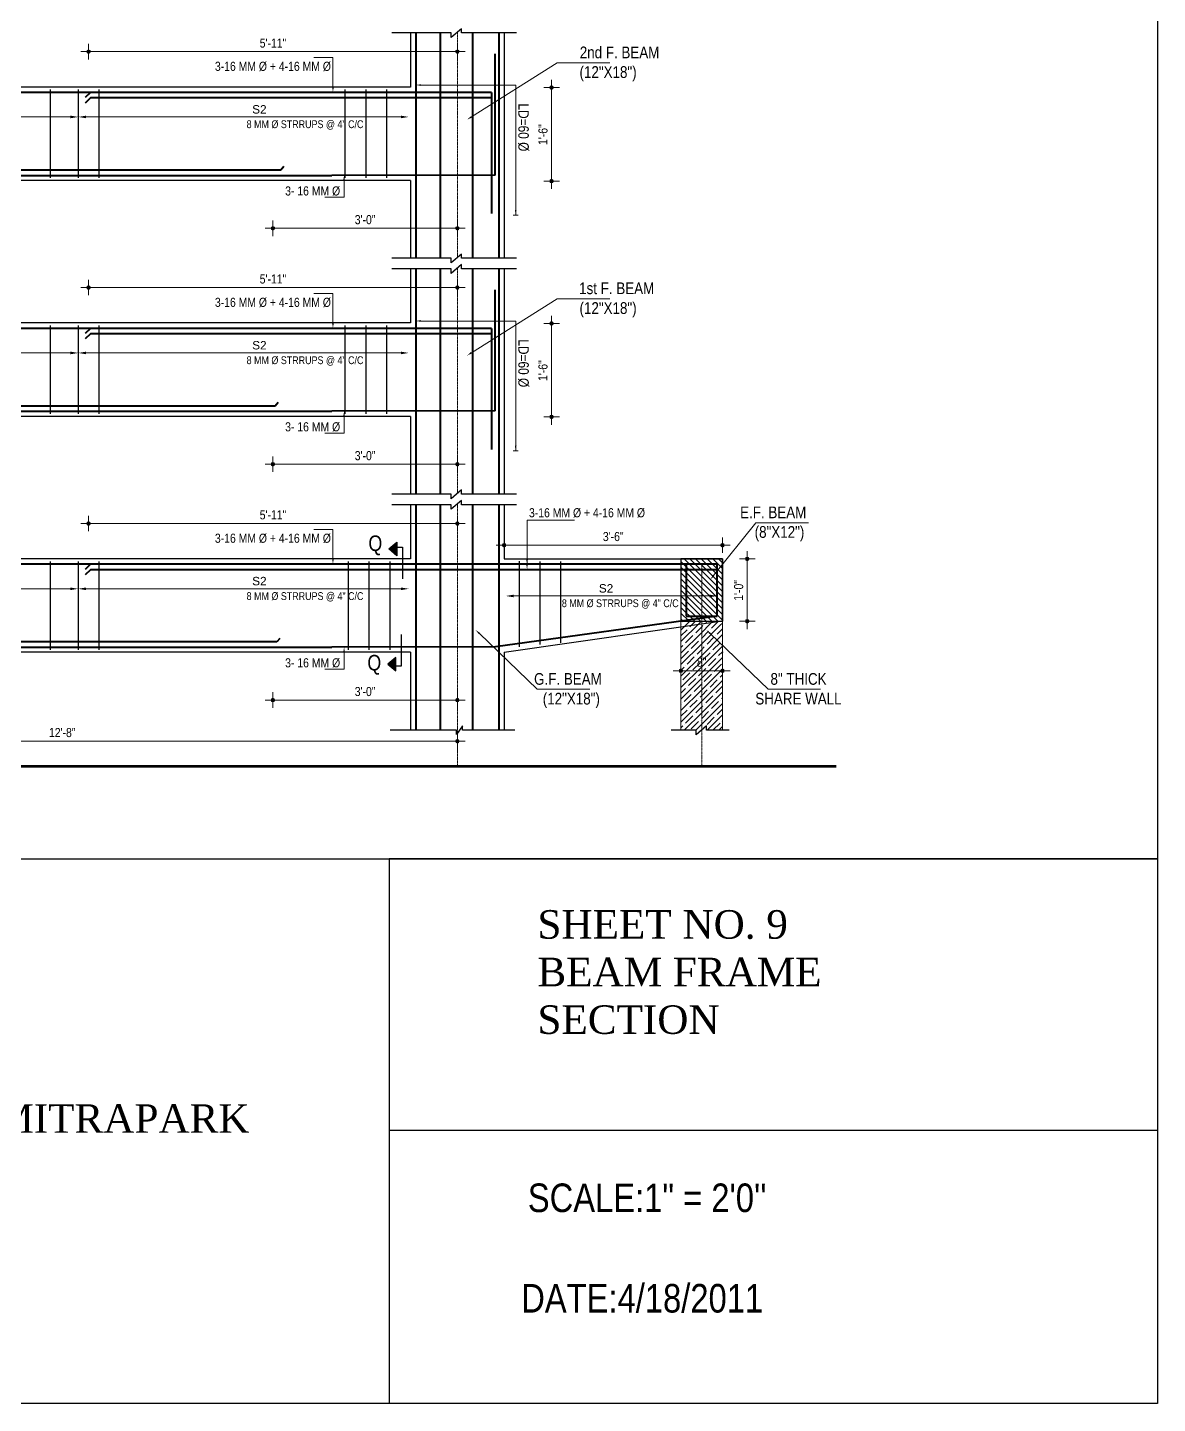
# Model space of a CAD drawing. Header units: inches. Extents: x 57837 to 133168, y 6972 to 27776.
# Drawn here: x 62017 to 62887, y 8730 to 9790 of the extents above; entities that cross this region are included whole.
import ezdxf

# ---------------------------------------------------------------- set-up
doc = ezdxf.new("R2010")
doc.units = ezdxf.units.IN
doc.header["$MEASUREMENT"] = 0
doc.linetypes.add('CENTER', pattern=[2, 1.25, -0.25, 0.25, -0.25])
doc.linetypes.add('CENTER2', pattern=[1.125, 0.75, -0.125, 0.125, -0.125])
for name, color, linetype, lineweight in [('CENTER', 9, 'CENTER', 5), ('DIM', 2, 'Continuous', 13), ('HACTH', 153, 'Continuous', 5), ('ROD', 1, 'Continuous', 40), ('STIRRUPS', 4, 'Continuous', 30)]:
    doc.layers.add(name, color=color, linetype=linetype, lineweight=lineweight)
for name, color, linetype in [('elevation', 3, 'Continuous'), ('text', 255, 'Continuous'), ('walls', 32, 'Continuous')]:
    doc.layers.add(name, color=color, linetype=linetype)
doc.styles.add('Arial', font='arial.ttf', dxfattribs={"height": 6.5})
doc.styles.get("Standard").update_dxf_attribs({"font": 'ARIALN.TTF', "height": 7})

msp = doc.modelspace()

# ---------------------------------------------------------------- hatches: boundary and pattern name
at = {"lineweight": 13}
h = msp.add_hatch(color=256, dxfattribs=at)
edge = h.paths.add_edge_path()
edge.add_arc((62063.7, 9771.5), 1.42, 0, 360)
h = msp.add_hatch(color=256, dxfattribs=at)
edge = h.paths.add_edge_path()
edge.add_arc((62347.7, 9771.5), 1.42, 0, 360)
h = msp.add_hatch(color=256, dxfattribs=at)
edge = h.paths.add_edge_path()
edge.add_arc((62420.3, 9743.8), 1.42, 0, 360)
h = msp.add_hatch(color=256, dxfattribs=at)
edge = h.paths.add_edge_path()
edge.add_arc((62420.3, 9671.8), 1.42, 0, 360)
h = msp.add_hatch(color=256, dxfattribs=at)
edge = h.paths.add_edge_path()
edge.add_arc((62205.7, 9635.4), 1.42, 0, 360)
h = msp.add_hatch(color=256, dxfattribs=at)
edge = h.paths.add_edge_path()
edge.add_arc((62347.7, 9635.4), 1.42, 0, 360)
h = msp.add_hatch(color=256, dxfattribs=at)
edge = h.paths.add_edge_path()
edge.add_arc((62063.7, 9589.8), 1.42, 0, 360)
h = msp.add_hatch(color=256, dxfattribs=at)
edge = h.paths.add_edge_path()
edge.add_arc((62347.7, 9589.8), 1.42, 0, 360)
h = msp.add_hatch(color=256, dxfattribs=at)
edge = h.paths.add_edge_path()
edge.add_arc((62420.3, 9562.1), 1.42, 0, 360)
h = msp.add_hatch(color=256, dxfattribs=at)
edge = h.paths.add_edge_path()
edge.add_arc((62420.3, 9490.1), 1.42, 0, 360)
h = msp.add_hatch(color=256, dxfattribs=at)
edge = h.paths.add_edge_path()
edge.add_arc((62205.7, 9453.7), 1.42, 0, 360)
h = msp.add_hatch(color=256, dxfattribs=at)
edge = h.paths.add_edge_path()
edge.add_arc((62347.7, 9453.7), 1.42, 0, 360)
h = msp.add_hatch(color=256, dxfattribs=at)
edge = h.paths.add_edge_path()
edge.add_arc((62063.7, 9408), 1.42, 0, 360)
h = msp.add_hatch(color=256, dxfattribs=at)
edge = h.paths.add_edge_path()
edge.add_arc((62347.7, 9408), 1.42, 0, 360)
h = msp.add_hatch(color=256, dxfattribs=at)
edge = h.paths.add_edge_path()
edge.add_arc((62383.7, 9391.3), 1.42, 0, 360)
h = msp.add_hatch(color=256, dxfattribs=at)
edge = h.paths.add_edge_path()
edge.add_arc((62551.9, 9391.3), 1.42, 0, 360)
h = msp.add_hatch(color=256, dxfattribs=at)
edge = h.paths.add_edge_path()
edge.add_arc((62571, 9380.7), 1.42, 0, 360)
h = msp.add_hatch(color=256, dxfattribs=at)
edge = h.paths.add_edge_path()
edge.add_arc((62571, 9332.7), 1.42, 0, 360)
h = msp.add_hatch(color=256, dxfattribs=at)
edge = h.paths.add_edge_path()
edge.add_arc((62519.9, 9294.6), 1.42, 0, 360)
h = msp.add_hatch(color=256, dxfattribs=at)
edge = h.paths.add_edge_path()
edge.add_arc((62551.9, 9294.6), 1.42, 0, 360)
h = msp.add_hatch(color=256, dxfattribs=at)
edge = h.paths.add_edge_path()
edge.add_arc((62205.7, 9272), 1.42, 0, 360)
h = msp.add_hatch(color=256, dxfattribs=at)
edge = h.paths.add_edge_path()
edge.add_arc((62347.7, 9272), 1.42, 0, 360)
h = msp.add_hatch(color=256, dxfattribs=at)
edge = h.paths.add_edge_path()
edge.add_arc((62347.7, 9240.3), 1.42, 0, 360)
at = {"layer": 'text'}
for points in [[(62295, 9388.4), (62301.2, 9393.6), (62301.2, 9383.2)], [(62294.2, 9299.7), (62300.4, 9294.5), (62300.4, 9304.9)]]:
    msp.add_hatch(color=256, dxfattribs=at).paths.add_polyline_path(points)

# ---------------------------------------------------------------- linework, layer by layer
at = {"color": 1}
for p, q in [((62886.9, 10848.5), (62886.9, 8730.2)), ((62886.9, 8730.2), (60197, 8730.2))]:
    msp.add_line(p, q, dxfattribs=at)
for p, q in [((62311.7, 9786), (62311.7, 9744.2)), ((62383.7, 9786.4), (62383.7, 9672.2)), ((62383.7, 9786.4), (62383.7, 9744.2)), ((62383.7, 9786), (62383.7, 9744.2)), ((62263.8, 9744.2), (61427.7, 9744.2)), ((62311.7, 9744.2), (62263.8, 9744.2)), ((62311.7, 9672.2), (61427.7, 9672.2)), ((62311.7, 9672.2), (62311.7, 9612.4)), ((62383.7, 9672.2), (62383.7, 9612.4)), ((62311.7, 9604.3), (62311.7, 9562.5)), ((62383.7, 9604.6), (62383.7, 9490.5)), ((62383.7, 9604.6), (62383.7, 9562.5)), ((62383.7, 9604.3), (62383.7, 9562.5)), ((62263.8, 9562.5), (61427.7, 9562.5)), ((62311.7, 9562.5), (62263.8, 9562.5)), ((62311.7, 9490.5), (61427.7, 9490.5)), ((62311.7, 9490.5), (62311.7, 9430.7)), ((62383.7, 9490.5), (62383.7, 9430.7)), ((62311.7, 9422.5), (62311.7, 9380.8)), ((62383.7, 9422.5), (62383.7, 9380.7)), ((62383.7, 9422.5), (62383.7, 9380.7)), ((62383.7, 9422.5), (62383.7, 9380.7)), ((62263.8, 9380.8), (61427.7, 9380.8)), ((62311.7, 9380.8), (62263.8, 9380.8)), ((62383.7, 9380.7), (62551.9, 9380.7)), ((62551.9, 9380.7), (62519.9, 9380.7)), ((62519.9, 9380.7), (62519.9, 9332.7)), ((62551.9, 9351.2), (62522.4, 9380.7)), ((62551.9, 9355.6), (62526.8, 9380.7)), ((62551.9, 9360), (62531.2, 9380.7)), ((62551.9, 9364.5), (62535.6, 9380.7)), ((62551.9, 9368.9), (62540, 9380.7)), ((62551.9, 9373.3), (62544.4, 9380.7)), ((62551.9, 9377.7), (62548.9, 9380.7)), ((62551.9, 9332.7), (62551.9, 9380.7)), ((62551.9, 9380.7), (62551.9, 9332.7)), ((62551.9, 9346.8), (62519.9, 9378.8)), ((62551.9, 9342.4), (62519.9, 9374.4)), ((62551.9, 9337.9), (62519.9, 9369.9)), ((62551.9, 9333.5), (62519.9, 9365.5)), ((62548.3, 9332.7), (62519.9, 9361.1)), ((62543.8, 9332.7), (62519.9, 9356.7)), ((62539.4, 9332.7), (62519.9, 9352.3)), ((62535, 9332.7), (62519.9, 9347.8)), ((62530.6, 9332.7), (62519.9, 9343.4)), ((62526.2, 9332.7), (62519.9, 9339)), ((62551.9, 9332.7), (62383.7, 9308.7)), ((62521.7, 9332.7), (62519.9, 9334.6)), ((62519.9, 9332.7), (62551.9, 9332.7)), ((62311.7, 9308.8), (61427.7, 9308.8)), ((62311.7, 9308.8), (62311.7, 9248.9)), ((62383.7, 9308.8), (62383.7, 9248.9)), ((62551.9, 9309.1), (62551.9, 9309.1)), ((62551.9, 9309.1), (62551.9, 9308.7)), ((60197, 9149.8), (62886.9, 9149.8)), ((62886.9, 9149.8), (62295.3, 9149.8)), ((62295.3, 9149.8), (62295.3, 8730.2)), ((62886.9, 8940.5), (62295.3, 8940.5))]:
    msp.add_line(p, q)
at = {"lineweight": 13}
for p, q in [((62063.7, 9765.5), (62063.7, 9777.5)), ((62347.7, 9777.5), (62347.7, 9765.5)), ((62069.7, 9771.5), (62057.7, 9771.5)), ((62341.7, 9771.5), (62353.7, 9771.5)), ((62414.3, 9743.8), (62426.3, 9743.8)), ((62420.3, 9737.8), (62420.3, 9749.8)), ((62420.3, 9677.8), (62420.3, 9665.8)), ((62426.3, 9671.8), (62414.3, 9671.8)), ((62211.7, 9635.4), (62199.7, 9635.4)), ((62205.7, 9629.4), (62205.7, 9641.4)), ((62341.7, 9635.4), (62353.7, 9635.4)), ((62347.7, 9641.4), (62347.7, 9629.4)), ((62063.7, 9583.8), (62063.7, 9595.8)), ((62347.7, 9595.8), (62347.7, 9583.8)), ((62069.7, 9589.8), (62057.7, 9589.8)), ((62341.7, 9589.8), (62353.7, 9589.8)), ((62414.3, 9562.1), (62426.3, 9562.1)), ((62420.3, 9556.1), (62420.3, 9568.1)), ((62426.3, 9490.1), (62414.3, 9490.1)), ((62420.3, 9496.1), (62420.3, 9484.1)), ((62205.7, 9447.7), (62205.7, 9459.7)), ((62347.7, 9459.7), (62347.7, 9447.7)), ((62211.7, 9453.7), (62199.7, 9453.7)), ((62341.7, 9453.7), (62353.7, 9453.7)), ((62063.7, 9402), (62063.7, 9414)), ((62347.7, 9414), (62347.7, 9402)), ((62069.7, 9408), (62057.7, 9408)), ((62341.7, 9408), (62353.7, 9408)), ((62389.7, 9391.3), (62377.7, 9391.3)), ((62383.7, 9385.3), (62383.7, 9397.3)), ((62545.9, 9391.3), (62557.9, 9391.3)), ((62551.9, 9397.3), (62551.9, 9385.3)), ((62565, 9380.7), (62577, 9380.7)), ((62571, 9374.7), (62571, 9386.7)), ((62571, 9338.7), (62571, 9326.7)), ((62577, 9332.7), (62565, 9332.7)), ((62519.9, 9288.6), (62519.9, 9300.6)), ((62551.9, 9300.6), (62551.9, 9288.6)), ((62525.9, 9294.6), (62513.9, 9294.6)), ((62545.9, 9294.6), (62557.9, 9294.6)), ((62205.7, 9266), (62205.7, 9278)), ((62347.7, 9278), (62347.7, 9266)), ((62211.7, 9272), (62199.7, 9272)), ((62341.7, 9272), (62353.7, 9272)), ((62347.7, 9246.3), (62347.7, 9234.3)), ((62341.7, 9240.3), (62353.7, 9240.3))]:
    msp.add_line(p, q, dxfattribs=at)
at = {"color": 6, "lineweight": 53}
msp.add_line((60447, 9221.2), (62639.5, 9221.2), dxfattribs=at)
at = {"lineweight": 13}
for centre in [(62063.7, 9771.5), (62347.7, 9771.5), (62420.3, 9743.8), (62420.3, 9671.8), (62205.7, 9635.4), (62347.7, 9635.4), (62063.7, 9589.8), (62347.7, 9589.8), (62420.3, 9562.1), (62420.3, 9490.1), (62205.7, 9453.7), (62347.7, 9453.7), (62063.7, 9408), (62347.7, 9408), (62383.7, 9391.3), (62551.9, 9391.3), (62571, 9380.7), (62571, 9332.7), (62519.9, 9294.6), (62551.9, 9294.6), (62205.7, 9272), (62347.7, 9272), (62347.7, 9240.3)]:
    msp.add_circle(centre, 1.42, dxfattribs=at)
at = {"layer": 'CENTER', "linetype": 'CENTER2', "lineweight": 5}
for p, q in [((62347.7, 9786.5), (62347.7, 9612.9)), ((62347.7, 9604.7), (62347.7, 9431.1)), ((62347.7, 9423), (62347.7, 9221.2)), ((62535.9, 9375.9), (62535.9, 9221.2))]:
    msp.add_line(p, q, dxfattribs=at)
at = {"layer": 'DIM'}
for p, q in [((62067.7, 9771.5), (62343.7, 9771.5)), ((62420.3, 9739.8), (62420.3, 9675.8)), ((62343.7, 9635.4), (62209.7, 9635.4)), ((62067.7, 9589.8), (62343.7, 9589.8)), ((62420.3, 9558.1), (62420.3, 9494.1)), ((62343.7, 9453.7), (62209.7, 9453.7)), ((62067.7, 9408), (62343.7, 9408)), ((62547.9, 9391.3), (62387.7, 9391.3)), ((62571, 9376.7), (62571, 9336.7)), ((62523.9, 9294.6), (62547.9, 9294.6)), ((62343.7, 9272), (62209.7, 9272)), ((62343.7, 9240.3), (61743.7, 9240.3))]:
    msp.add_line(p, q, dxfattribs=at)
at = {"layer": 'DIM', "ltscale": 3, "extrusion": (0, 0, -1)}
for p, q in [((62251.9, 9766.9), (62237.1, 9766.9)), ((62251.9, 9744.4), (62251.9, 9766.9)), ((62319.7, 9745.8), (62392.7, 9745.8)), ((62392.7, 9745.8), (62392.7, 9645.6)), ((62251.9, 9585.1), (62237.1, 9585.1)), ((62251.9, 9562.6), (62251.9, 9585.1)), ((62319.7, 9564), (62392.7, 9564)), ((62392.7, 9564), (62392.7, 9463.9)), ((62251.9, 9403.4), (62237.1, 9403.4)), ((62251.9, 9380.9), (62251.9, 9403.4))]:
    msp.add_line(p, q, dxfattribs=at)
at = {"layer": 'DIM', "lineweight": 13}
for p, q in [((62358.5, 9721.3), (62424.7, 9762.8)), ((62424.7, 9762.8), (62465.2, 9762.8)), ((62358.5, 9539.5), (62424.7, 9581.1)), ((62424.7, 9581.1), (62465.2, 9581.1)), ((62545, 9367.9), (62577.7, 9408.5)), ((62577.7, 9408.5), (62618.2, 9408.5)), ((62364.7, 9323.2), (62409.3, 9280.3)), ((62542.4, 9323.2), (62587, 9280.3)), ((62409.3, 9280.3), (62449.8, 9280.3)), ((62587, 9280.3), (62627.5, 9280.3))]:
    msp.add_line(p, q, dxfattribs=at)
at = {"layer": 'DIM', "lineweight": 9}
for p, q in [((62049.7, 9721.2), (61653.7, 9721.2)), ((62304.3, 9721.2), (62061.7, 9721.2)), ((62049.7, 9539.4), (61653.7, 9539.4)), ((62304.3, 9539.4), (62061.7, 9539.4)), ((62049.7, 9357.7), (61687.7, 9357.7)), ((62304.3, 9357.7), (62061.7, 9357.7)), ((62391, 9352.2), (62541.9, 9352.2))]:
    msp.add_line(p, q, dxfattribs=at)
at = {"layer": 'DIM', "ltscale": 3}
for p, q in [((62260.5, 9672.3), (62260.5, 9659.3)), ((62392.7, 9649.6), (62392.7, 9666.8)), ((62260.5, 9659.3), (62245.6, 9659.3)), ((62394.6, 9645.6), (62390.7, 9645.6)), ((62260.5, 9490.5), (62260.5, 9477.5)), ((62260.5, 9477.5), (62245.6, 9477.5)), ((62392.7, 9467.9), (62392.7, 9485.1)), ((62394.6, 9463.9), (62390.7, 9463.9)), ((62401.4, 9376.7), (62401.4, 9410.5)), ((62401.4, 9410.5), (62438, 9410.5)), ((62401.4, 9380.5), (62401.4, 9410.5)), ((62401.4, 9410.5), (62438, 9410.5)), ((62260.5, 9308.8), (62260.5, 9295.8)), ((62260.5, 9295.8), (62245.6, 9295.8))]:
    msp.add_line(p, q, dxfattribs=at)
at = {"layer": 'DIM', "ltscale": 3, "extrusion": (0, 0, -1)}
for points in [[(-62251.2, 9744.4), (-62251.9, 9740.4), (-62252.6, 9744.4)], [(-62319.7, 9746.4), (-62315.7, 9745.8), (-62319.7, 9745.1)], [(-62251.2, 9562.6), (-62251.9, 9558.6), (-62252.6, 9562.6)], [(-62319.7, 9564.7), (-62315.7, 9564), (-62319.7, 9563.4)], [(-62251.2, 9380.9), (-62251.9, 9376.9), (-62252.6, 9380.9)]]:
    msp.add_solid(points, dxfattribs=at)
at = {"layer": 'DIM'}
for points in [[(62049.7, 9722.2), (62049.7, 9720.2), (62055.7, 9721.2)], [(62061.7, 9722.2), (62061.7, 9720.2), (62055.7, 9721.2)], [(62304.3, 9722.2), (62304.3, 9720.2), (62310.3, 9721.2)], [(62049.7, 9540.4), (62049.7, 9538.4), (62055.7, 9539.4)], [(62061.7, 9540.4), (62061.7, 9538.4), (62055.7, 9539.4)], [(62304.3, 9540.4), (62304.3, 9538.4), (62310.3, 9539.4)], [(62049.7, 9358.7), (62049.7, 9356.7), (62055.7, 9357.7)], [(62061.7, 9358.7), (62061.7, 9356.7), (62055.7, 9357.7)], [(62304.3, 9358.7), (62304.3, 9356.7), (62310.3, 9357.7)], [(62391, 9353.2), (62391, 9351.2), (62385, 9352.2)], [(62541.9, 9353.2), (62541.9, 9351.2), (62547.9, 9352.2)]]:
    msp.add_solid(points, dxfattribs=at)
at = {"layer": 'DIM', "lineweight": 13}
for points in [[(62358.9, 9720.7), (62355.2, 9719.1), (62358.2, 9721.8)], [(62358.9, 9539), (62355.2, 9537.4), (62358.2, 9540.1)], [(62545.5, 9367.5), (62542.5, 9364.8), (62544.5, 9368.3)], [(62364.2, 9322.8), (62361.8, 9326), (62365.2, 9323.7)], [(62541.9, 9322.8), (62539.5, 9326), (62542.9, 9323.7)]]:
    msp.add_solid(points, dxfattribs=at)
at = {"layer": 'DIM', "ltscale": 3}
for points in [[(62259.8, 9672.3), (62260.5, 9676.3), (62261.1, 9672.3)], [(62393.3, 9649.6), (62392.7, 9645.6), (62392, 9649.6)], [(62259.8, 9490.5), (62260.5, 9494.5), (62261.1, 9490.5)], [(62393.3, 9467.9), (62392.7, 9463.9), (62392, 9467.9)], [(62402.1, 9380.5), (62401.4, 9376.5), (62400.7, 9380.5)], [(62402, 9376.7), (62401.4, 9372.7), (62400.7, 9376.7)], [(62259.8, 9308.8), (62260.5, 9312.8), (62261.1, 9308.8)]]:
    msp.add_solid(points, dxfattribs=at)
at = {"layer": 'elevation'}
for p, q in [((62383.7, 9786.4), (62383.7, 9744.6)), ((62383.7, 9786), (62383.7, 9744.2)), ((62383.7, 9604.6), (62383.7, 9562.9)), ((62383.7, 9604.3), (62383.7, 9562.5)), ((62383.7, 9422.5), (62383.7, 9381.1)), ((62383.7, 9422.5), (62383.7, 9380.7))]:
    msp.add_line(p, q, dxfattribs=at)
at = {"layer": 'HACTH'}
for p, q in [((62519.9, 9332.7), (62519.9, 9248.8)), ((62519.9, 9325.8), (62526.1, 9332.1)), ((62519.9, 9317), (62534.2, 9331.3)), ((62519.9, 9330.2), (62520.2, 9330.6)), ((62521.3, 9331.7), (62521.3, 9331.7)), ((62526.1, 9332.1), (62526.8, 9332.7)), ((62526.8, 9328.4), (62530.1, 9331.7)), ((62530.1, 9331.7), (62531.2, 9332.7)), ((62531.3, 9323.9), (62535.9, 9328.5)), ((62534.2, 9331.3), (62535.6, 9332.7)), ((62535.9, 9324.1), (62542.2, 9330.5)), ((62535.9, 9315.3), (62550.2, 9329.7)), ((62535.9, 9328.5), (62536.8, 9329.5)), ((62537.9, 9330.6), (62537.9, 9330.6)), ((62539, 9331.7), (62540, 9332.7)), ((62542.2, 9330.5), (62544.4, 9332.7)), ((62543.4, 9327.3), (62546.2, 9330.1)), ((62546.2, 9330.1), (62548.9, 9332.7)), ((62550.2, 9329.7), (62551.9, 9331.3)), ((62551.9, 9332.7), (62551.9, 9248.8)), ((62519.9, 9321.4), (62524.6, 9326.2)), ((62519.9, 9308.1), (62535.9, 9324.1)), ((62523.5, 9316.2), (62529.1, 9321.7)), ((62525.7, 9327.3), (62525.7, 9327.3)), ((62527.9, 9311.8), (62533.5, 9317.3)), ((62530.2, 9322.8), (62530.2, 9322.8)), ((62534.6, 9318.4), (62534.6, 9318.4)), ((62535.7, 9319.5), (62535.9, 9319.7)), ((62535.9, 9319.7), (62541.2, 9325.1)), ((62535.9, 9306.4), (62551.9, 9322.4)), ((62540.1, 9315.1), (62545.6, 9320.6)), ((62542.3, 9326.2), (62542.3, 9326.2)), ((62546.7, 9321.7), (62546.7, 9321.7)), ((62547.8, 9322.8), (62551.9, 9326.9)), ((62551.2, 9317.3), (62551.2, 9317.3)), ((62519.9, 9299.3), (62535.9, 9315.3)), ((62519.9, 9312.5), (62521.3, 9314)), ((62519.9, 9290.4), (62535.9, 9306.4)), ((62520.2, 9304.1), (62525.7, 9309.6)), ((62522.4, 9315.1), (62522.4, 9315.1)), ((62526.8, 9310.7), (62526.8, 9310.7)), ((62531.3, 9306.3), (62531.3, 9306.3)), ((62532.4, 9307.4), (62535.9, 9310.9)), ((62535.9, 9297.6), (62551.9, 9313.6)), ((62535.9, 9310.9), (62537.9, 9312.9)), ((62536.8, 9303), (62542.3, 9308.5)), ((62539, 9314), (62539, 9314)), ((62543.4, 9309.6), (62543.4, 9309.6)), ((62544.5, 9310.7), (62550, 9316.2)), ((62548.9, 9306.3), (62551.9, 9309.2)), ((62519.9, 9281.6), (62535.9, 9297.6)), ((62519.9, 9294.9), (62522.4, 9297.4)), ((62523.5, 9298.5), (62523.5, 9298.5)), ((62524.6, 9299.6), (62530.2, 9305.2)), ((62529.1, 9295.2), (62534.6, 9300.7)), ((62535.7, 9301.8), (62535.7, 9301.8)), ((62535.9, 9288.8), (62551.9, 9304.8)), ((62535.9, 9293.2), (62539, 9296.3)), ((62535.9, 9279.9), (62551.9, 9295.9)), ((62540.1, 9297.4), (62540.1, 9297.4)), ((62541.2, 9298.5), (62546.7, 9304.1)), ((62545.6, 9294.1), (62551.2, 9299.6)), ((62547.8, 9305.2), (62547.8, 9305.2)), ((62519.9, 9272.8), (62535.9, 9288.8)), ((62520.2, 9286.4), (62520.2, 9286.4)), ((62521.3, 9287.5), (62526.8, 9293)), ((62525.7, 9283.1), (62531.3, 9288.6)), ((62527.9, 9294.1), (62527.9, 9294.1)), ((62532.4, 9289.7), (62532.4, 9289.7)), ((62533.5, 9290.8), (62535.9, 9293.2)), ((62535.9, 9271.1), (62551.9, 9287.1)), ((62536.8, 9285.3), (62536.8, 9285.3)), ((62537.9, 9286.4), (62543.4, 9291.9)), ((62542.3, 9282), (62547.8, 9287.5)), ((62544.5, 9293), (62544.5, 9293)), ((62548.9, 9288.6), (62548.9, 9288.6)), ((62550, 9289.7), (62551.9, 9291.5)), ((62519.9, 9277.2), (62523.5, 9280.9)), ((62519.9, 9263.9), (62535.9, 9279.9)), ((62522.4, 9270.9), (62527.9, 9276.4)), ((62524.6, 9282), (62524.6, 9282)), ((62529.1, 9277.5), (62529.1, 9277.5)), ((62530.2, 9278.6), (62535.7, 9284.2)), ((62534.6, 9274.2), (62535.9, 9275.5)), ((62535.9, 9275.5), (62540.1, 9279.8)), ((62535.9, 9262.2), (62551.9, 9278.2)), ((62539, 9269.8), (62544.5, 9275.3)), ((62541.2, 9280.9), (62541.2, 9280.9)), ((62545.6, 9276.4), (62545.6, 9276.4)), ((62546.7, 9277.5), (62551.9, 9282.7)), ((62519.9, 9255.1), (62535.9, 9271.1)), ((62519.9, 9268.3), (62520.2, 9268.7)), ((62519.9, 9259.5), (62524.6, 9264.3)), ((62521.3, 9269.8), (62521.3, 9269.8)), ((62525.7, 9265.4), (62525.7, 9265.4)), ((62526.8, 9266.5), (62532.4, 9272)), ((62531.3, 9262.1), (62535.9, 9266.7)), ((62533.5, 9273.1), (62533.5, 9273.1)), ((62535.9, 9253.4), (62551.9, 9269.4)), ((62535.9, 9266.7), (62536.8, 9267.6)), ((62537.9, 9268.7), (62537.9, 9268.7)), ((62542.3, 9264.3), (62542.3, 9264.3)), ((62543.4, 9265.4), (62548.9, 9270.9)), ((62547.8, 9261), (62551.9, 9265)), ((62550, 9272), (62550, 9272)), ((62551.2, 9273.1), (62551.9, 9273.8)), ((62522.4, 9253.2), (62522.4, 9253.2)), ((62522.5, 9248.8), (62535.9, 9262.2)), ((62523.5, 9254.3), (62529.1, 9259.9)), ((62527.9, 9249.9), (62533.5, 9255.4)), ((62530.2, 9261), (62530.2, 9261)), ((62531.3, 9248.8), (62535.9, 9253.4)), ((62534.6, 9256.5), (62534.6, 9256.5)), ((62535.7, 9257.7), (62535.9, 9257.8)), ((62535.9, 9257.8), (62541.2, 9263.2)), ((62540.1, 9248.8), (62551.9, 9260.6)), ((62540.1, 9253.2), (62545.6, 9258.8)), ((62544.5, 9248.8), (62550, 9254.3)), ((62546.7, 9259.9), (62546.7, 9259.9)), ((62551.2, 9255.4), (62551.2, 9255.4)), ((62519.9, 9250.7), (62521.3, 9252.1)), ((62537.3, 9250.4), (62537.9, 9251)), ((62539, 9252.1), (62539, 9252.1)), ((62549, 9248.8), (62551.9, 9251.7))]:
    msp.add_line(p, q, dxfattribs=at)
at = {"layer": 'ROD'}
for p, q in [((62315.7, 9786), (62315.7, 9612.4)), ((62334.5, 9786), (62334.5, 9612.4)), ((62359.5, 9786), (62359.5, 9612.4)), ((62379.7, 9786), (62379.7, 9612.4)), ((62376.9, 9676.4), (62376.9, 9769.8)), ((62373.9, 9740), (61391.7, 9740)), ((62065.2, 9740), (62061.1, 9736.1)), ((62065.2, 9735.8), (62061.1, 9731.9)), ((62373.9, 9740), (62065.2, 9740)), ((62373.9, 9735.8), (62065.2, 9735.8)), ((62373.9, 9740), (62373.9, 9646.8)), ((62211.8, 9680.2), (61511.2, 9680.2)), ((62214.1, 9682.9), (62211.8, 9680.2)), ((61391.7, 9676.2), (62251.1, 9676.2)), ((62376.9, 9676.4), (62251.1, 9676.2)), ((62315.7, 9604.3), (62315.7, 9430.7)), ((62334.5, 9604.2), (62334.5, 9430.6)), ((62359.5, 9604.2), (62359.5, 9430.6)), ((62379.7, 9604.3), (62379.7, 9430.7)), ((62376.9, 9494.7), (62376.9, 9588.1)), ((62373.9, 9558.3), (61391.7, 9558.3)), ((62065.2, 9558.3), (62061.1, 9554.4)), ((62065.2, 9554.1), (62061.1, 9550.2)), ((62373.9, 9558.3), (62065.2, 9558.3)), ((62373.9, 9554.1), (62065.2, 9554.1)), ((62373.9, 9558.3), (62373.9, 9465.1)), ((62207.3, 9498.5), (61511.2, 9498.5)), ((62209.6, 9501.2), (62207.3, 9498.5)), ((61391.7, 9494.5), (62251.1, 9494.5)), ((62376.9, 9494.7), (62251.1, 9494.5)), ((62315.7, 9422.5), (62315.7, 9248.9)), ((62334.5, 9422.5), (62334.5, 9248.9)), ((62359.5, 9422.5), (62359.5, 9248.9)), ((62379.7, 9422.5), (62379.7, 9248.9)), ((62347.7, 9376.6), (61391.7, 9376.6)), ((62065.2, 9376.6), (62061.1, 9372.7)), ((62065.2, 9372.4), (62061.1, 9368.5)), ((62347.7, 9376.6), (62065.2, 9376.6)), ((62347.7, 9372.4), (62065.2, 9372.4)), ((62547.9, 9376.6), (62347.7, 9376.6)), ((62547.8, 9372.4), (62347.7, 9372.4)), ((62547.8, 9376.6), (62395.2, 9376.6)), ((62547.9, 9376.7), (62523.9, 9376.7)), ((62523.9, 9376.7), (62523.9, 9336.7)), ((62547.8, 9336.7), (62547.8, 9376.6)), ((62547.8, 9376.6), (62547.8, 9376.6)), ((62547.9, 9336.7), (62547.9, 9376.7)), ((62547.9, 9336.7), (62377.2, 9312.9)), ((62523.9, 9336.7), (62547.9, 9336.7)), ((62211.1, 9319.5), (62208.8, 9316.8)), ((61391.7, 9312.8), (62251.1, 9312.8)), ((62208.8, 9316.8), (61504.7, 9316.8)), ((62377.2, 9312.9), (62251.1, 9312.8))]:
    msp.add_line(p, q, dxfattribs=at)
at = {"layer": 'STIRRUPS'}
for p, q in [((62034.2, 9742.3), (62034.2, 9674.3)), ((62034.2, 9742.3), (62034.2, 9674.3)), ((62055.7, 9742.3), (62055.7, 9674.3)), ((62055.7, 9742.3), (62055.7, 9674.3)), ((62071.7, 9742.3), (62071.7, 9674.3)), ((62261.1, 9742.3), (62261.1, 9674.3)), ((62277.1, 9742.3), (62277.1, 9674.3)), ((62293.1, 9742.3), (62293.1, 9674.3)), ((62034.2, 9560.5), (62034.2, 9492.5)), ((62034.2, 9560.5), (62034.2, 9492.5)), ((62055.7, 9560.5), (62055.7, 9492.5)), ((62055.7, 9560.5), (62055.7, 9492.5)), ((62071.7, 9560.5), (62071.7, 9492.5)), ((62261.1, 9560.5), (62261.1, 9492.5)), ((62277.1, 9560.6), (62277.1, 9492.6)), ((62293.1, 9560.6), (62293.1, 9492.6)), ((62034.2, 9378.8), (62034.2, 9310.8)), ((62034.2, 9378.8), (62034.2, 9310.8)), ((62055.7, 9378.8), (62055.7, 9310.8)), ((62055.7, 9378.8), (62055.7, 9310.8)), ((62071.7, 9378.8), (62071.7, 9310.8)), ((62263.6, 9378.8), (62263.6, 9310.8)), ((62279.6, 9378.8), (62279.6, 9310.8)), ((62295.6, 9378.8), (62295.6, 9310.8)), ((62395.2, 9379.1), (62395.2, 9313)), ((62411.2, 9378.8), (62411.2, 9314.9)), ((62427.2, 9378.7), (62427.2, 9316.2))]:
    msp.add_line(p, q, dxfattribs=at)
at = {"layer": 'text'}
for p, q in [((62295, 9388.4), (62301.2, 9393.6)), ((62301.2, 9393.6), (62301.2, 9383.2)), ((62301.2, 9383.2), (62295, 9388.4)), ((62301.2, 9389.7), (62303.5, 9389.7)), ((62303.5, 9389.7), (62305.5, 9389.7)), ((62305.5, 9389.7), (62305.5, 9365.5)), ((62304.7, 9298.3), (62304.7, 9322.6)), ((62300.4, 9304.9), (62294.2, 9299.7)), ((62294.2, 9299.7), (62300.4, 9294.5)), ((62300.4, 9294.5), (62300.4, 9304.9)), ((62300.4, 9298.3), (62302.7, 9298.3)), ((62302.7, 9298.3), (62304.7, 9298.3))]:
    msp.add_line(p, q, dxfattribs=at)
at = {"layer": 'walls', "color": 6}
for p, q in [((62343, 9786), (62297.3, 9786)), ((62350.8, 9789.2), (62343, 9782.4)), ((62343, 9782.4), (62343, 9786)), ((62350.8, 9786), (62350.8, 9789.2)), ((62393.3, 9786), (62350.8, 9786)), ((62350.8, 9615.6), (62343, 9608.8)), ((62350.8, 9612.4), (62350.8, 9615.6)), ((62343, 9612.4), (62297.3, 9612.4)), ((62343, 9604.3), (62297.3, 9604.3)), ((62343, 9608.8), (62343, 9612.4)), ((62350.8, 9607.5), (62343, 9600.7)), ((62343, 9600.7), (62343, 9604.3)), ((62393.3, 9612.4), (62350.8, 9612.4)), ((62350.8, 9604.3), (62350.8, 9607.5)), ((62393.3, 9604.3), (62350.8, 9604.3)), ((62350.8, 9433.9), (62343, 9427.1)), ((62350.8, 9430.7), (62350.8, 9433.9)), ((62343, 9430.7), (62297.3, 9430.7)), ((62343, 9427.1), (62343, 9430.7)), ((62350.8, 9425.8), (62343, 9419)), ((62393.3, 9430.7), (62350.8, 9430.7)), ((62350.8, 9422.5), (62350.8, 9425.8)), ((62343, 9422.5), (62297.3, 9422.5)), ((62343, 9419), (62343, 9422.5)), ((62393.3, 9422.5), (62350.8, 9422.5)), ((62347.1, 9248.9), (62295.9, 9248.9)), ((62351.8, 9252.2), (62347, 9245.4)), ((62347, 9245.4), (62347.1, 9248.9)), ((62351.8, 9248.9), (62351.8, 9252.2)), ((62392, 9248.9), (62351.8, 9248.9)), ((62531.7, 9248.8), (62512.5, 9248.8)), ((62539.5, 9252.1), (62531.7, 9245.3)), ((62531.7, 9245.3), (62531.7, 9248.8)), ((62539.5, 9248.8), (62539.5, 9252.1)), ((62557, 9248.8), (62539.5, 9248.8))]:
    msp.add_line(p, q, dxfattribs=at)

# ---------------------------------------------------------------- texts
at = {"char_height": 22, "attachment_point": 1}
for s, insert, width in [('{\\fTimes New Roman|b0|i0|c0|p18;SHEET NO. 9\\PBEAM FRAME SECTION}', (62409.4, 9110.2), 262.338), ('{\\fTimes New Roman|b0|i0|c0|p18;PROJECT NAME:\\P\\PGUEST HOUSE AT MITRAPARK}', (61704.9, 9034), 773.333), ('SCALE:1" = 2\'0\'\'', (62402, 8899.6), 189.858), ('DATE:4/18/2011', (62396.9, 8822.2), 189.858)]:
    msp.add_mtext(s, dxfattribs=dict(at, insert=insert, width=width))
at = {"layer": 'DIM'}
for s, p in [('5\'-11"', (62195.5, 9774.6)), ('3\'-0"', (62268.7, 9638.6)), ('5\'-11"', (62195.5, 9592.9)), ('3\'-0"', (62268.7, 9456.8)), ('5\'-11"', (62195.5, 9411.2)), ('3\'-6"', (62459.8, 9394.5)), ('8"', (62532.2, 9297.7)), ('3\'-0"', (62268.7, 9275.1)), ('12\'-8"', (62033.2, 9243.5))]:
    msp.add_text(s, height=7, dxfattribs=at).set_placement(p)
at = {"layer": 'DIM', "style": 'Arial'}
for p in [(62189.7, 9723.8), (62189.7, 9542.1), (62189.7, 9360.4), (62456.7, 9354.8)]:
    msp.add_text('S2', height=6.5, dxfattribs=at).set_placement(p)
at = {"layer": 'DIM'}
for s, p in [('1\'-6"', (62417.1, 9699.6)), ('1\'-6"', (62417.1, 9517.8)), ('1\'-0"', (62567.8, 9348.5))]:
    msp.add_text(s, height=7, rotation=90, dxfattribs=at).set_placement(p)
at = {"layer": 'text'}
for s, height, p in [('2nd F. BEAM', 9, (62442, 9766.4)), ('3-16 MM Ø + 4-16 MM Ø', 7, (62161, 9756.7)), ('(12"X18")', 9, (62441.8, 9751.3)), ('8 MM Ø STRRUPS @ 4" C/C', 6, (62185.4, 9712.6)), ('3- 16 MM Ø', 7, (62215.1, 9660.7)), ('1st F. BEAM', 9, (62441.5, 9584.7)), ('3-16 MM Ø + 4-16 MM Ø', 7, (62161, 9574.9)), ('(12"X18")', 9, (62441.8, 9569.5)), ('8 MM Ø STRRUPS @ 4" C/C', 6, (62185.4, 9530.8)), ('3- 16 MM Ø', 7, (62215.1, 9479)), ('3-16 MM Ø + 4-16 MM Ø', 7, (62402.9, 9412.8)), ('E.F. BEAM', 9, (62565.5, 9412.1)), ('(8"X12")', 9, (62576.7, 9397)), ('3-16 MM Ø + 4-16 MM Ø', 7, (62161, 9393.2)), ('Q', 12, (62279.2, 9386.8)), ('8 MM Ø STRRUPS @ 4" C/C', 6, (62185.4, 9349.1)), ('8 MM Ø STRRUPS @ 4" C/C', 6, (62428.2, 9343.6)), ('Q', 12, (62278.4, 9294.8)), ('3- 16 MM Ø', 7, (62215.1, 9297.2)), ('G.F. BEAM', 9, (62406.8, 9283.8)), ('8" THICK', 9, (62588.9, 9283.8)), ('(12"X18")', 9, (62413.5, 9268.6)), ('SHARE WALL', 9, (62577.2, 9268.6))]:
    msp.add_text(s, height=height, dxfattribs=at).set_placement(p)
for p in [(62394.7, 9731.6), (62394.7, 9549.9)]:
    msp.add_text('LD=60 Ø', height=8, rotation=270, dxfattribs=at).set_placement(p)

doc.saveas('drawing.dxf')
